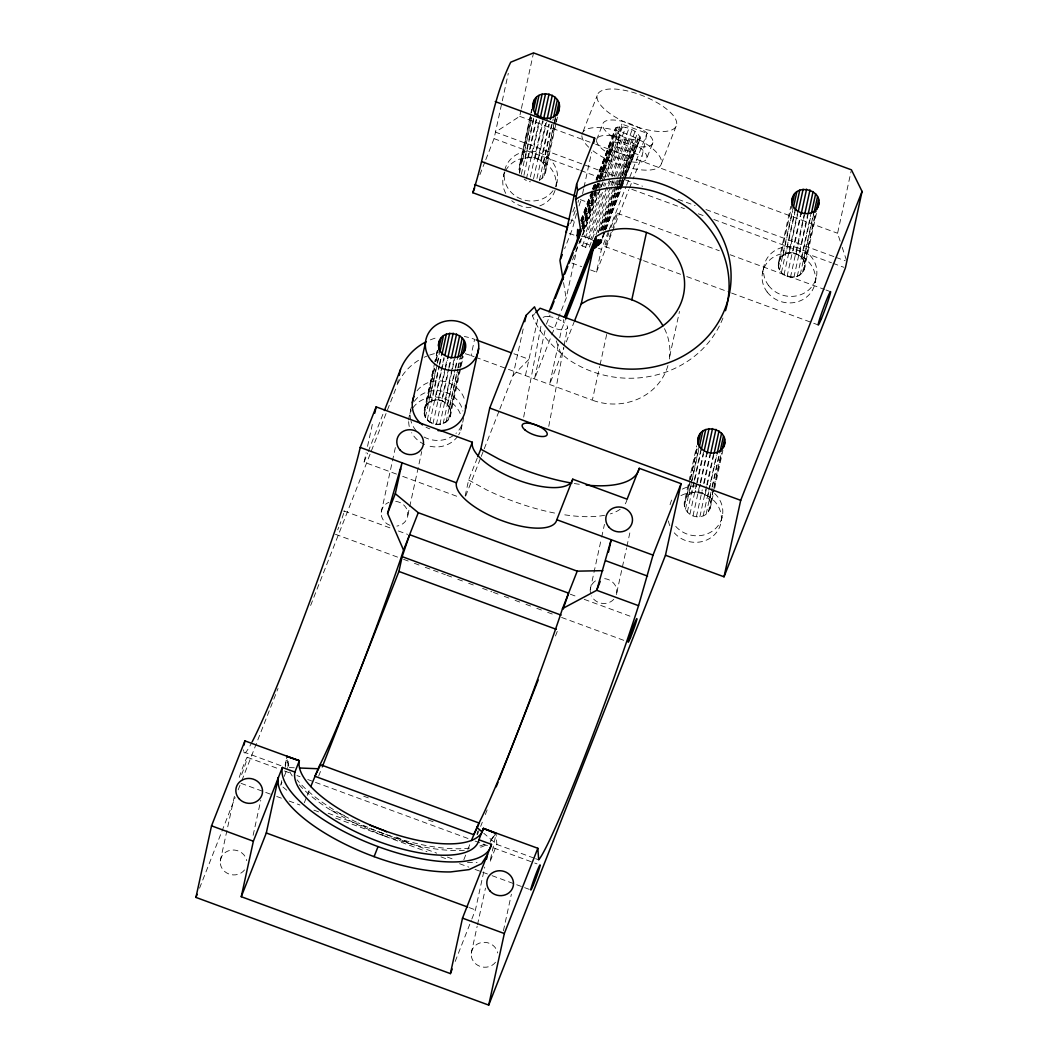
<?xml version="1.0" encoding="UTF-8"?>
<svg xmlns="http://www.w3.org/2000/svg" width="1058" height="1058" viewBox="0 0 1058 1058"><rect width="100%" height="100%" fill="white"/><g stroke="black" fill="none" stroke-linecap="round" stroke-linejoin="round"><path stroke-width="0.75" stroke-dasharray="5 3.75" d="M778.463 266.761L779.058 260.361C784.904 245.641 809.74 254.423 804.159 269.592C799.412 281.15 780.804 278.876 778.463 266.761L791.953 204.908M519.623 173.155L519.253 166.476L531.698 109.384M285.21 767.262L286.811 756.576M539.62 180.191C559.497 166.344 525.998 144.47 519.253 166.476M523.67 417.13L541.458 323.404M548.758 426.361L563.795 347.183M564.099 345.556L567.472 327.782M576.544 213.544L572.285 229.269L564.655 248.643M220.289 861.014L234.85 794.214M253.127 835.304L260.757 800.311M286.797 790.233L280.754 785.248L281.772 780.606M285.144 765.146L286.149 760.517L288.239 761.284L288.768 766.177M396.525 474.103L364.084 462.174L366.147 452.692M367.536 446.37L372.694 422.671M398.244 379.862L396.948 385.773A58.031 53.839 12.3 0 1 418.928 360.09M381.25 512.284L395.467 447.071M409.962 413.625L410.821 409.724M459.648 369.163L450.642 410.451C453.803 428.768 422.38 428.755 424.205 410.782L434.587 363.145M424.205 410.782L433.608 367.933M424.364 414.035L434.402 367.986M435.79 361.638L438.554 348.928M424.959 407.621L426.559 404.791L434.521 368.263M436.253 360.328L437.986 352.38M425.409 417.169L436.835 364.772M437.179 363.185L439.956 350.476M426.559 404.791L428.913 402.45L439.295 354.814M427.287 419.96L439.057 365.975M439.401 364.388L441.834 353.279M428.913 402.45L431.849 400.784L439.467 365.856M439.811 364.269L441.543 356.321M407.846 515.206L421.719 451.581M429.865 422.235L444.4 355.541M431.849 400.784L435.169 399.898L444.175 358.622M485.794 159.665L494.046 138.638L508.29 73.319M432.947 423.822L445.074 368.25M445.418 366.663L447.494 357.128M435.169 399.898L438.647 399.858L447.309 360.156M436.359 424.628L448.473 369.044M448.817 367.457L450.893 357.935M450.642 410.451L447.719 404.513L442.059 400.651L448.976 368.898M449.333 367.311L451.052 359.376M439.837 424.575L454.385 357.895M445.154 402.252L452.07 370.485M452.414 368.898L454.49 359.376M443.157 423.703L454.927 369.705M455.271 368.118L457.704 357.009M447.719 404.513L455.337 369.586M455.681 367.999L457.413 360.051M446.092 422.036L457.519 369.626M457.863 368.039L460.64 355.343M449.597 407.317L457.902 369.202M458.246 367.615L460.323 358.093M448.447 419.695L459.529 368.885M459.873 367.298L462.637 354.589M459.992 367.576L462.425 356.453M450.047 416.852L460.838 367.655M461.195 366.068L463.206 356.52M503.291 176.831L504.428 171.634M614.645 175.972L495.475 132.131L519.69 116.34L521.065 109.992M521.422 108.405L533.523 52.9M474.077 356.691L471.048 355.581L474.592 339.314A58.031 53.839 12.3 0 0 464.356 336.51M460.785 430.381L462.214 423.874A26.781 24.85 12.3 0 1 455.958 433.41M518.936 169.703L531.05 114.198M531.394 112.611L532.425 107.85M520.457 163.448L530.481 117.464M519.531 172.93L531.645 117.425M522.467 160.856L531.804 118.033M521.343 174.332L533.801 117.24M525.138 158.845L534.131 117.61M523.922 175.311L536.022 119.805M528.299 157.576L536.591 119.501M526.434 178.855L539.223 120.176M531.738 157.113L539.686 120.638M530.389 176.898L543.19 118.218M535.203 157.51L543.151 121.035M533.523 178.881L545.624 123.376M538.469 158.726L546.431 122.252M465.163 495.924L468.628 480.028L477.303 457.955M536.948 178.418L548.705 124.5M541.326 160.684L549.274 124.209M539.421 180.323L551.522 124.818M543.561 163.249L553.241 118.84M542.093 178.313L554.194 122.807M554.551 121.22L555.582 116.459M545.015 166.238L555.741 117.068M544.103 175.707L557.592 113.854M545.306 172.692L556.019 123.522M556.363 121.948L557.407 117.187M499.839 409.102L513.024 375.537L523.379 328.02M557.011 181.857L555.595 188.364A26.781 24.85 12.3 0 1 537.887 206.495M722.958 318.035A102.666 95.246 12.3 0 1 568.146 359.284C553.572 347.368 539.289 333.918 532.544 315.932L533.536 311.369M525.429 375.577L538.019 317.81M545.029 330.612L534.502 378.909L551.205 336.391M543.085 317.453A13.397 4.946 21.5 0 1 546.801 316.461L548.097 316.54L548.917 312.811M582.601 193.588L583.632 188.84M583.99 187.253L591.581 152.405M551.8 334.87L566.123 298.422L577.364 246.898M558.346 344.26L549.578 384.464L563.901 348.003M559.748 337.819L561.507 329.779L565.078 320.667M548.652 325.639A13.397 4.946 21.5 0 0 560.277 329.699L563.041 329.884A13.397 4.946 21.5 0 0 564.549 322.981L563.2 322.016L563.729 319.569M603.761 180.442L616.959 146.85L621.919 124.077L647.02 133.308L642.047 156.081L633.054 178.974M590.549 269.949L596.461 272.118L601.42 249.344L608.628 231.028M476.96 834.392L477.661 831.178M471.855 919.005L475.439 909.906L484.762 867.11M471.26 953.324L477.158 926.279M477.502 924.692L485.477 888.112M475.584 357.247L592.348 400.189L599.688 366.518M600.045 364.917L606.684 334.447M503.41 930.789L511.384 894.208M590.245 589.571L601.341 538.667M601.685 537.08L604.462 524.358M616.84 592.493L626.548 547.951M626.891 546.364L630.37 530.455M669.701 356.321L679.487 311.422M713.449 489.894C710.394 499.019 713.304 515.127 699.88 516.714C691.919 517.957 683.494 511.239 684.248 502.92L696.693 445.828M684.407 506.174L689.935 480.795M690.279 479.208L696.852 449.081M684.248 502.92L686.602 496.916L690.067 481.059M690.411 479.472L697.328 447.759M685.452 509.308L699.285 445.868M686.602 496.916L688.956 494.589L698.637 450.179M687.33 512.098L693.903 481.972M694.246 480.385L701.163 448.658M688.956 494.589L691.892 492.922L700.885 451.687M689.895 514.373L696.468 484.233M696.812 482.646L703.729 450.933M691.892 492.922L695.212 492.036L696.944 484.101M697.288 482.527L703.517 453.975M692.99 515.96L699.907 484.247M700.251 482.66L706.823 452.52M695.212 492.036L698.69 491.996L700.422 484.061M700.766 482.474L706.651 455.522M696.402 516.767L702.274 489.801M703.663 483.453L710.235 453.327M710.685 502.576L707.762 496.652L702.102 492.79L702.79 489.616M704.178 483.281L710.394 454.728M699.88 516.714L706.453 486.587M706.797 485L713.714 453.274M705.197 494.377L706.916 486.455M707.26 484.868L713.833 454.728M703.2 515.828L716.345 455.562M707.762 496.652L716.755 455.416M706.136 514.162L711.664 488.796M712.021 487.209L719.625 452.308M709.64 499.455L712.06 488.346M712.404 486.759L719.665 453.459M708.49 511.834L721.979 449.981M713.806 488.307L721.411 453.419M710.09 508.991L714.243 489.96M714.653 488.386L722.892 450.311M762.408 273.321L763.823 266.814M721.305 520.311L722.72 513.804M813.734 214.047L803.696 260.043L804.913 266.431C803.115 282.433 776.956 279.325 778.318 263.508L790.762 206.416M779.521 269.896L793.355 206.455M783.013 255.176L792.707 210.78M781.399 272.7L795.232 209.259M778.318 263.508L780.672 257.517L785.962 253.51L794.942 212.288M783.965 274.961L797.798 211.534M789.281 252.637L797.573 214.562M787.059 276.561L800.893 213.121M785.962 253.51L792.759 252.584L800.708 216.11M790.458 277.355L804.292 213.914M796.158 253.391L804.464 215.329M793.936 277.315L807.77 213.875M803.696 260.043L799.253 254.978L807.902 215.329M797.269 276.429L811.102 212.989M801.832 257.253L810.812 216.017M800.205 274.763L814.038 211.322M802.559 272.422L816.035 210.582M804.754 263.178L816.168 210.846M804.159 269.592L817.649 207.738M815.136 282.645L816.564 276.138M840.145 241.079L837.579 233.263L851.068 171.409M490.079 842.247L493.2 836.666L495.289 837.433L489.894 862.164L496.863 844.443L495.99 832.884M579.057 205.94L581.569 198.335M582.085 228.343L595.667 189.382M596.209 187.835L598.934 180.032M599.476 178.485L616.417 131.866L615.267 128.811L615.968 127.701C624.405 125.161 637.101 129.565 640.355 138.043L602.518 238.434M581.702 223.278L593.313 190.691M593.869 189.131L596.633 181.368M597.188 179.82L615.412 130.227M581.675 221.585L592.745 190.824M593.287 189.289L596.064 181.606M596.619 180.058L615.968 127.701M583.09 229.718L597.598 189.382M598.167 187.835L600.957 180.085M601.513 178.524L612.119 149.059L609.196 144.258L615.267 128.811M582.508 228.356L596.395 189.871M596.95 188.337L599.727 180.64M600.283 179.093L619.684 126.709M580.67 220.633L590.377 194.659M592.652 188.549L593.789 185.494M596.077 179.384L609.897 143.147C618.335 140.608 631.031 145.012 634.284 153.489L621.694 185.229M581.12 220.17L592.057 190.903M592.639 189.356L595.509 181.659M596.09 180.124L609.897 143.147M581.146 221.148L590.933 194.963M593.234 188.8L594.384 185.732M596.686 179.569L609.342 145.673M581.768 221.664L593.168 191.194M593.736 189.673L596.593 182.055M597.162 180.534L617.475 126.986M581.847 223.502L592.678 194.553M594.953 188.456L596.09 185.414M598.947 177.797L610.347 147.313M602.24 237.362L604.515 231.266M605.083 229.745L640.209 136.627M602.253 238.367L621.628 186.578M622.197 185.057L625.04 177.44M625.609 175.919L640.355 138.043M582.098 226.267L595.852 189.567M596.434 188.033L599.291 180.389M599.873 178.855L613.627 142.156L599.026 178.842M582.323 228.581L595.495 193.402M597.796 187.292L598.934 184.224M601.235 178.114L612.119 149.059C618.11 153.185 626.31 157.364 633.583 154.587M583.513 229.996L622.461 126.894M600.124 189.237L579.361 244.596L588.777 248.59M600.706 187.702L602.438 183.087M604.74 176.937L620.61 135.345L616.417 131.866M581.199 236.146L584.333 236.767L601.063 192.172M603.364 186.023L604.528 182.941M606.829 176.792L625.595 127.515M582.284 246.197L602.465 192.371M604.779 186.221L605.93 183.153M608.231 176.99L623.532 136.945L620.61 135.345M584.333 236.767L587.613 237.799L628.875 128.547M585.484 247.559L607.993 187.583M608.562 186.049L611.445 178.352M612.027 176.818L626.746 138.307L635.937 140.145L639.654 139.153M592.771 240.219L590.827 239.161L610.44 186.869M611.021 185.335L613.904 177.651M614.486 176.104L632.089 129.909M589.346 247.043L611.841 187.068M612.423 185.534L615.306 177.85M615.888 176.316L630.026 139.339M596.051 234.612L635.012 131.509M598.246 232.297L615.558 186.155M616.14 184.621L619.023 176.937M619.591 175.403L633.16 139.96M600.891 230.009L637.432 133.242M601.685 230.763L618.361 186.274M618.943 184.74L621.813 177.07M622.382 175.535L635.937 140.145M603.047 230.816L619.829 185.983M620.411 184.436L623.307 176.712M623.889 175.165L639.204 134.988M604.303 229.507L620.504 186.221M621.086 184.687L623.982 176.951M624.551 175.403L638.146 139.868M604.462 229.652L621.099 186.763M318.656 776.109L321.063 769.96M364.084 462.174L367.668 453.062M368.263 451.541L383.789 412.038M199.552 888.191L235.167 797.534M238.182 789.85L241.198 782.166M241.806 780.632L278.029 688.454M310.629 605.48L396.353 387.307M479.896 174.689L485.199 161.173M280.754 785.248L281.917 782.285M284.245 776.374L287.723 767.513M583.17 131.285L597.175 95.643M596.646 139.643L602.716 124.196A26.781 9.879 21.5 0 1 623.374 121.604L629.933 123.667A26.781 9.879 21.5 0 1 652.905 142.658L646.835 158.105A26.781 9.879 21.5 0 1 619.618 158.634L613.19 155.91A26.781 9.879 21.5 0 1 596.646 139.643A26.781 9.879 21.5 0 1 617.303 137.051L623.876 139.114A26.781 9.879 21.5 0 1 646.835 158.105M465.665 496.057L480.663 457.916M481.258 456.395L483.651 450.285M484.247 448.764L499.231 410.623M581.728 226.372L594.927 192.781M595.522 191.26L598.524 183.616M599.119 182.095L621.919 124.077M546.431 324.171L550.015 315.059M603.153 181.963L571.36 262.887L581.702 266.682M600.362 230.856L617.819 186.314M618.427 184.766L621.43 177.096M622.038 175.562L629.867 155.592M609.223 229.493L626.019 186.737M626.614 185.216L647.02 133.308M566.294 341.932L574.044 322.187M596.461 272.118L628.849 189.673M629.457 188.139L632.459 180.508M299.229 784.891A111.593 41.169 21.5 0 0 331.405 810.56L355.739 823.891L382.507 835.238L383.194 833.466M661.475 163.487L676.644 124.87M463.827 859.744L467.305 850.896M467.887 849.415L470.784 842.036M477.462 834.524L482.303 822.225M485.318 814.541L487.13 809.925M555.476 635.99L557.262 631.428M455.178 961.484L471.26 920.526M598.418 232.39L616.391 186.737M616.986 185.216L631.361 148.689M304.307 802.758L306.661 796.872M307.243 795.391L309.597 789.506M581.993 221.638L594.16 191.075M594.768 189.541L598.418 180.376M602.584 229.48L632.076 155.314M287.882 766.323L288.239 761.284M490.78 840.475L493.2 836.666M492.949 837.777L495.726 833.426M532.544 315.932L534.713 313.723M513.024 375.537L528.974 359.31L513.871 353.756M467.477 862.601L477.079 862.415M289.297 767.579L295.605 767.83M548.097 316.54L549.578 316.633A13.397 4.946 21.5 0 1 562.115 321.248L563.2 322.016M530.508 181.791L529.357 181.659M438.647 399.858L442.059 400.651M698.69 491.996L702.102 492.79M382.507 835.238L409.869 843.808A111.593 41.169 21.5 0 0 467.358 850.024M792.759 252.584L799.253 254.978M616.959 146.85L642.047 156.081M519.69 116.34L594.12 143.716M595.667 144.285L837.579 233.263M625.49 179.953L642.51 186.221M678.112 199.314L695.132 205.583M705.977 209.563L834.445 256.816M835.992 257.385L845.276 260.797M494.046 138.638L579.176 169.954M580.723 170.523L602.399 178.498M610.135 181.341L620.967 185.322M631.811 189.316L684.433 208.664M698.359 213.795L706.096 216.639M713.846 219.482L831.469 262.754M833.016 263.323L843.861 267.304M580.22 199.592L592.216 204.009M617.303 213.24L719.334 250.759M730.152 254.74L824.447 289.429M825.981 289.998L830.623 291.704M570.963 220.024L574.031 221.148M569.257 233.355L575.261 235.55M604.845 246.448L641.942 260.083M643.489 260.652L680.598 274.3M686.774 276.574L730.06 292.497M731.607 293.066L818.165 324.912M576.332 240.113L589.61 245.006M598.471 248.26L601.42 249.344M402.701 476.378L458.299 496.824M344.128 511.014L392.148 528.683M398.35 530.957L407.634 534.383M570.302 594.212L578.052 597.056M584.241 599.344L632.274 616.999M335.399 534.264L402.014 558.756M403.561 559.338L408.216 561.044M414.405 563.319L419.061 565.025M425.25 567.313L445.392 574.719M446.939 575.288L451.594 576.994M457.783 579.281L462.439 580.987M468.628 583.262L473.283 584.968M482.58 588.393L491.864 591.806M493.425 592.387L498.067 594.093M504.256 596.368L508.911 598.074M515.101 600.362L519.756 602.068M525.945 604.343L530.6 606.062M536.79 608.337L541.445 610.043M547.634 612.331L552.289 614.037M561.586 617.449L626.653 641.386M534.039 858.117L496.863 844.443L483.771 833.281M535.586 858.686L538.694 859.823M243.38 751.881L283.663 766.693M363.701 796.198L368.329 797.904M428.464 820.016L433.092 821.722M247.334 757.316L278.32 768.703M284.509 770.991L290.712 773.266M296.914 775.554L300.009 776.691M307.759 779.534L313.948 781.809M315.496 782.391L468.866 838.796M475.068 841.07L487.46 845.633M493.65 847.921L537.028 863.87M328.178 813.232L436.69 853.145M447.389 857.073L455.033 859.89M241.092 783.356L270.531 794.188M276.72 796.462L281.375 798.168M289.112 801.025L299.956 805.006M313.895 810.137L320.098 812.425M335.584 818.112L426.996 851.73M440.935 856.861L448.685 859.718M459.529 863.698L468.813 867.124M475.016 869.398L481.218 871.686M482.765 872.255L490.502 875.098M492.063 875.667L523.036 887.067M524.596 887.636L530.785 889.91M469.236 907.619L475.439 909.906M331.405 810.56L346.746 816.379M623.532 136.945L626.746 138.307M587.613 237.799L590.827 239.161M526.315 180.548L524.173 179.133M396.724 837.076L409.869 843.808M468.628 480.028L486.918 490.052A111.593 41.169 21.5 0 0 556.68 513.461M556.23 340.861L560.502 352.539M842.194 247.321L846.307 259.805M563.557 282.645L566.123 298.422M287.168 759.816L287.525 763.069M453.657 435.314A26.781 24.85 12.3 0 1 422.314 436.015M416.098 430.632A26.781 24.85 12.3 0 1 411.02 421.256M410.702 419.986A26.781 24.85 12.3 0 1 411.377 407.118M414.366 401.326A26.781 24.85 12.3 0 1 441.583 391.116A26.781 24.85 12.3 0 1 462.888 411.007M463.457 417.513A26.781 24.85 12.3 0 1 462.69 422.327M714.653 493.478A26.781 24.85 12.3 0 1 714.348 529.622A26.781 24.85 12.3 0 1 675.692 526.329M670.058 504.759A26.781 24.85 12.3 0 1 673.298 497.3M682.357 489.127A26.781 24.85 12.3 0 1 697.037 485.992M504.706 170.325A26.781 24.85 12.3 0 1 538.76 152.511A26.781 24.85 12.3 0 1 555.463 186.486M552.977 190.704A26.781 24.85 12.3 0 1 521.316 199.089A26.781 24.85 12.3 0 1 504.415 171.925M429.826 428.9A26.781 24.85 12.3 0 1 426.004 427.168M417.037 390.825A26.781 24.85 12.3 0 1 443.818 381.369A26.781 24.85 12.3 0 1 464.846 400.546M578.567 200.2A17.854 0.992 -69.8 0 1 577.985 202.409M575.314 210.701A17.854 0.992 -69.8 0 1 570.037 224.732M572.828 211.917A17.854 0.992 -69.8 0 1 574.944 206.548M430.368 339.869A58.031 53.839 12.3 0 1 437.417 337.502M424.113 357.313A58.031 53.839 12.3 0 1 426.824 356.136M429.601 355.091A58.031 53.839 12.3 0 1 438.25 352.777M465.256 353.756A58.031 53.839 12.3 0 1 471.048 355.581M581.437 230.737A17.854 0.979 -69.8 0 1 589.835 208.188A17.854 0.979 -69.8 0 1 591.197 208.32A17.854 0.979 -69.8 0 1 583.037 230.895M610.876 227.549A17.854 0.979 -69.8 0 1 617.224 213.081A17.854 0.979 -69.8 0 1 612.886 227.748M611.273 232.125A17.854 0.979 -69.8 0 1 604.978 246.593A17.854 0.979 -69.8 0 1 608.76 233.368M667.955 365.552A58.031 53.839 12.3 0 1 592.348 400.189M664.477 328.641A58.031 53.839 12.3 0 1 669.317 359.416M531.037 207.527A26.781 24.85 12.3 0 1 511.728 200.729M505.75 193.389A26.781 24.85 12.3 0 1 504.838 172.203M505.565 170.748A26.781 24.85 12.3 0 1 537.332 159.017A26.781 24.85 12.3 0 1 555.886 186.763M680.942 495.633A26.781 24.85 12.3 0 1 716.821 504.071A26.781 24.85 12.3 0 1 710.804 537.755A26.781 24.85 12.3 0 1 674.277 532.835M669.846 525.733A26.781 24.85 12.3 0 1 668.418 520.986M462.042 424.02A26.781 24.85 12.3 0 1 458.696 434.812M457.81 436.174A26.781 24.85 12.3 0 1 427.194 445.497M424.589 444.492A26.781 24.85 12.3 0 1 411.628 432.682M409.274 426.493A26.781 24.85 12.3 0 1 408.679 421.613M408.719 419.986A26.781 24.85 12.3 0 1 411.245 410.636M412.951 407.833A26.781 24.85 12.3 0 1 439.48 397.491A26.781 24.85 12.3 0 1 461.143 416.244M620.186 509.229A111.593 41.169 21.5 0 1 610.36 513.884M604.581 515.286A111.593 41.169 21.5 0 1 562.737 514.519M627.116 499.178A111.593 41.169 21.5 0 1 624.617 504.825M484.564 844.231A111.593 41.169 21.5 0 1 478.19 846.44M469.633 848.066A111.593 41.169 21.5 0 1 357.869 822.807M356.44 822.119A111.593 41.169 21.5 0 1 297.073 779.825M252.267 741.618A169.611 9.35 -69.8 0 1 243.406 749.818M579.281 484.273A111.593 41.169 21.5 0 1 573.383 483.387M485.278 845.329A111.593 41.169 21.5 0 1 477.502 848.212M292.246 775.977A111.593 41.169 21.5 0 1 289.826 771.877M343.943 511.001A12.498 0.688 -69.8 0 1 344.009 511.821M343.612 513.368A12.498 0.688 -69.8 0 1 339.909 524.239M338.772 527.188A12.498 0.688 -69.8 0 1 337.7 529.833M239.253 777.352A13.397 0.741 -69.8 0 1 245.549 760.451A13.397 0.741 -69.8 0 1 246.58 760.543A13.397 0.741 -69.8 0 1 240.457 777.471M395.692 501.36A13.397 12.418 12.3 0 1 407.872 513.58A13.397 12.418 12.3 0 1 396.869 526.091M389.992 525.323A13.397 12.418 12.3 0 1 381.211 513.91A13.397 12.418 12.3 0 1 388.894 502.286M613.772 599.331A13.397 12.418 12.3 0 1 591.448 595.958M590.404 592.824A13.397 12.418 12.3 0 1 597.889 579.572M604.687 578.647A13.397 12.418 12.3 0 1 616.087 595.641M244.53 869.927A13.397 12.418 12.3 0 1 223.37 870.192A13.397 12.418 12.3 0 1 227.933 851.016A13.397 12.418 12.3 0 1 246.739 860.67M495.501 962.238A13.397 12.418 12.3 0 1 474.341 962.502A13.397 12.418 12.3 0 1 478.904 943.326A13.397 12.418 12.3 0 1 497.696 952.98M652.905 142.658A26.781 9.879 21.5 0 1 625.688 143.187L619.261 140.463A26.781 9.879 21.5 0 1 602.716 124.196M582.006 134.26A42.399 15.645 21.5 0 1 634.734 137.474A42.399 15.645 21.5 0 1 655.114 169.068A42.399 15.645 21.5 0 1 592.401 150.381M588.751 147.247A42.399 15.645 21.5 0 1 581.86 135.649M437.364 350.436L434.944 361.558L437.417 350.462M427.829 420.132A13.093 12.141 12.3 0 0 449.928 416.336A13.093 12.141 12.3 0 0 434.759 400.255A13.093 12.141 12.3 0 0 427.829 420.132M768.597 285.515A26.781 24.85 12.3 0 0 814.581 282.314A26.781 24.85 12.3 0 0 787.39 246.607A26.781 24.85 12.3 0 0 768.597 285.515M606.432 110.852A42.399 15.645 21.5 0 0 674.422 128.375A42.399 15.645 21.5 0 0 629.88 91.543A42.399 15.645 21.5 0 0 606.432 110.852M767.182 292.021A26.781 24.85 12.3 0 0 813.166 288.821A26.781 24.85 12.3 0 0 785.975 253.113A26.781 24.85 12.3 0 0 767.182 292.021"/><path stroke-width="1.5" d="M559.14 109.252C563.001 93.593 536.75 87.378 533.087 103.036C529.212 118.694 555.463 124.91 559.14 109.252L558.439 112.426M586.238 485.093A111.593 41.169 21.5 0 0 639.244 468.297L681.074 483.678L665.469 555.252L488.717 1005.1L195.928 897.409L211.534 825.835L244.914 740.878L299.348 760.728A98.196 36.223 21.5 0 0 383.565 830.358L386.487 831.852M241.264 896.695L253.365 841.216L282.341 767.46L294.891 772.075A98.196 36.223 21.5 0 0 379.108 841.718A98.196 36.223 21.5 0 0 478.93 839.774L491.481 844.39L462.505 918.146L450.404 973.611L241.264 896.695L266.299 832.977L278.399 777.511A111.593 41.169 21.5 0 0 334.751 838.822A111.593 41.169 21.5 0 0 450.629 871.924L469.091 869.61L481.668 863.645L487.526 854.428L486.495 859.189M374.77 413.189L376.145 406.867L472.344 442.257A53.561 19.758 21.5 0 0 518.288 480.239A53.561 19.758 21.5 0 0 572.735 479.181L627.116 499.178L639.244 468.297M399.21 375.418L400.493 369.506A58.031 53.839 12.3 0 1 426.334 341.694M412.329 402.82L425.448 342.633M387.585 513.368L395.308 493.702L402.04 462.796L387.585 513.368L403.561 550.134L400.718 558.717A169.611 9.35 -69.8 0 1 319.185 766.23L310.774 786.557M322.267 766.878L356.004 680.572M438.462 345.701C438.845 325.15 472.913 333.138 464.303 351.772M438.673 349.206L441.107 338.097M567.696 227.576L472.807 192.701C487.116 149.614 490.568 103.406 510.723 62.197L533.523 52.9L851.412 169.822L862.072 191.432L845.408 267.886L724.029 576.795L665.469 555.252M439.996 351.64L443.461 335.756M441.887 354.734L446.397 334.09M444.863 355.435L449.716 333.204M355.977 680.744L398.919 571.452L402.146 556.64L409.631 534.687L568.582 593.154L563.081 609.249M447.653 358.569L453.194 333.164M451.409 357.789L456.593 333.971M454.847 357.789L459.688 335.558M458.101 356.877L462.267 337.819M460.68 356.506L464.131 340.623M463.113 353.279L465.189 343.757M465.52 408.652L478.639 348.466M532.558 107.942L534.29 100.021M533.523 110.098L536.287 97.415M534.819 114.436L538.972 95.405M537.292 116.34L542.132 94.136M540.374 117.464L545.558 93.673M543.495 119.448L549.036 94.069M547.118 119.078L552.302 95.286M550.319 119.448L555.159 97.243M477.885 456.487L480.768 449.134L489.735 408.031L526.143 315.35L534.528 306.82C541.352 324.687 555.305 338.573 570.143 350.172A102.666 95.246 12.3 0 0 730.708 284.734A102.666 95.246 12.3 0 0 585.391 185.719L577.615 190.136L575.618 199.248L580.816 231.08L579.996 234.81M553.585 117.253L557.381 99.809M556.085 115.494L558.849 102.798M557.725 113.947L559.444 106.025M524.768 321.685L526.143 315.35M495.25 101.581L594.689 138.162L576.636 184.118L559.96 260.572L563.041 279.497M593.657 142.909L594.689 138.162M574.639 320.667L581.212 303.963L593.128 249.291L596.738 240.073M564.985 317.466L594.821 241.528L595.892 236.622L602.253 233.011A58.031 53.839 12.3 0 1 684.539 281.917A58.031 53.839 12.3 0 1 607.041 332.847L540.109 308.235L535.784 312.626M631.798 299.798L646.478 232.456M488.717 1005.1L504.322 933.526L537.821 848.278L483.387 828.414A98.196 36.223 21.5 0 1 383.565 830.358L369.758 825.121M608.482 552.091L611.18 539.725L596.725 590.298L562.512 608.601L559.669 617.184A169.611 9.35 -69.8 0 1 478.137 824.698L471.365 840.568M697.791 441.08C698.174 420.542 732.229 428.516 723.646 447.15M698.015 444.585L700.436 433.476M699.325 447.005L702.79 431.148M701.229 450.1L705.726 429.482M704.205 450.801L709.045 428.596M706.995 453.935L712.523 428.556M710.738 453.141L715.935 429.35M714.176 453.141L719.017 430.95M717.099 453.829L721.596 433.211M720.009 451.872L723.474 436.015M722.442 448.658L724.518 439.149M791.86 201.681C792.244 181.143 826.298 189.118 817.702 207.752M792.085 205.173L794.505 194.077M793.394 207.606L796.846 191.749M795.299 210.701L799.782 190.083M798.274 211.402L803.115 189.197M801.065 214.523L806.593 189.144M724.029 576.795L740.706 500.341L862.072 191.432M804.807 213.742L809.992 189.951M808.246 213.742L813.086 191.538M811.512 212.843L815.652 193.812M814.078 212.46L817.53 196.603M816.511 209.259L818.588 199.737M439.493 340.941C432.96 358.014 463.536 365.169 465.348 347.011M698.835 436.319C692.289 453.393 722.865 460.561 724.677 442.403M792.892 196.92C786.345 213.994 816.935 221.148 818.747 202.991M537.821 848.278L538.694 859.823A169.611 9.35 -69.8 0 0 638.543 605.679L653.011 555.119L681.074 483.678M580.458 233.024L578.276 239.253L579.453 236.225M579.493 229.48L577.284 235.696L577.734 240.814M578.99 231.12L577.284 235.696L577.668 229.414L579.242 233.911M565.673 319.159L593.128 249.291L600.547 242.93L601.685 239.888M595.363 239.981L591.911 249.212L593.128 249.291M598.233 239.968L595.363 247.651L598.365 240.073M252.267 741.618A169.611 9.35 -69.8 0 0 312.176 595.099A169.611 9.35 -69.8 0 0 360.209 447.415L376.145 406.867M384.385 410.53L400.493 369.506M195.928 897.409L197.132 894.327M472.807 192.701L474.579 188.192M399.937 470.916L400.691 468.985M294.891 772.075L299.348 760.728L286.731 756.272M403.561 550.134L418.267 512.694L395.308 493.702M653.011 555.119L556.799 519.729A53.561 19.758 21.5 0 1 502.352 520.787A53.561 19.758 21.5 0 1 456.421 482.805L472.344 442.257M549.181 311.568L580.816 231.08M551.086 308.949L554.061 301.358M555.265 298.316L563.61 277.051M564.813 274.022L567.789 266.418M568.979 263.389L573.158 252.756M574.349 249.714L577.337 242.123M564.271 317.122L595.892 236.622M374.096 856.636L378.037 846.598A111.593 41.169 21.5 0 0 491.481 844.39M556.799 519.729L572.735 479.181M562.512 608.601L577.218 571.161L602.835 570.659M496.189 786.861L498.001 782.259M499.217 779.177L538.178 680.003M478.93 839.774L483.387 828.414L495.871 833.188M600.203 581.424L596.725 590.298L638.543 605.679M450.404 973.611L452.189 969.062M560.542 259.078L562.314 254.608M593.75 240.761L594.821 241.528L596.024 238.473M478.692 824.592L473.68 834.669L314.874 776.255L320.6 764.736L479.406 823.15M600.547 242.93L601.367 241.528C600.918 238.407 596.619 241.118 594.821 241.528M575.618 199.248L583.408 194.831A102.666 95.246 12.3 0 1 692.673 211.481A102.666 95.246 12.3 0 1 725.484 310.682M581.212 303.963L587.574 300.353A58.031 53.839 12.3 0 1 662.969 325.811M300.34 768.029L317.678 768.73M299.348 760.728L286.771 756.417M482.117 161.768L575.446 196.087M474.579 184.568L569.442 219.456M476.113 339.869L510.842 352.645M489.735 408.031L740.706 500.341M360.209 447.415L456.421 482.805M605.731 560.727L647.562 576.107M418.267 512.694L577.218 571.161M402.146 556.64L561.097 615.108M398.919 571.452L556.323 629.338M266.299 832.977L467.689 907.05M211.534 825.835L253.365 841.216M462.505 918.146L504.322 933.526M483.387 828.414L495.726 833.426M480.768 449.134L499.045 459.159A111.593 41.169 21.5 0 0 571.875 483.122M476.616 827.197L481.39 831.244M576.636 184.118L577.615 190.136M465.599 405.399A26.781 24.85 12.3 0 1 438.012 430.619M422.512 424.919A26.781 24.85 12.3 0 1 413.823 396.499M566.533 232.271A17.854 0.992 -69.8 0 1 566.995 228.885M567.948 225.764A17.854 0.992 -69.8 0 1 568.754 223.291M378.037 846.598A111.593 41.169 21.5 0 1 282.341 767.46M244.067 745.083A169.611 9.35 -69.8 0 1 244.914 740.878M600.256 240.338L598.511 244.967L600.296 240.378M431.611 361.003A26.781 24.85 12.3 0 0 477.145 354.787A26.781 24.85 12.3 0 0 447.375 320.865A26.781 24.85 12.3 0 0 431.611 361.003M525.059 430.011A13.397 4.946 21.5 0 0 546.523 435.552A13.397 4.946 21.5 0 0 532.465 423.927A13.397 4.946 21.5 0 0 525.059 430.011M821.458 318.59A17.854 0.992 -69.8 0 0 830.623 291.704A17.854 0.992 -69.8 0 0 821.101 314.623A17.854 0.992 -69.8 0 0 821.458 318.59M399.937 449.901A13.397 12.418 12.3 0 0 422.697 446.793A13.397 12.418 12.3 0 0 407.819 429.839A13.397 12.418 12.3 0 0 399.937 449.901M630.502 637.538A12.498 0.688 -69.8 0 0 636.916 618.705A12.498 0.688 -69.8 0 0 630.251 634.76A12.498 0.688 -69.8 0 0 630.502 637.538M238.976 798.618A13.397 12.418 12.3 0 0 261.749 795.51A13.397 12.418 12.3 0 0 246.858 778.556A13.397 12.418 12.3 0 0 238.976 798.618M489.947 890.929A13.397 12.418 12.3 0 0 512.707 887.821A13.397 12.418 12.3 0 0 497.829 870.866A13.397 12.418 12.3 0 0 489.947 890.929M608.932 527.175A13.397 12.418 12.3 0 0 631.692 524.067A13.397 12.418 12.3 0 0 616.814 507.113A13.397 12.418 12.3 0 0 608.932 527.175M533.258 885.176A13.397 0.741 -69.8 0 0 540.135 865.008A13.397 0.741 -69.8 0 0 532.994 882.2A13.397 0.741 -69.8 0 0 533.258 885.176"/></g></svg>
